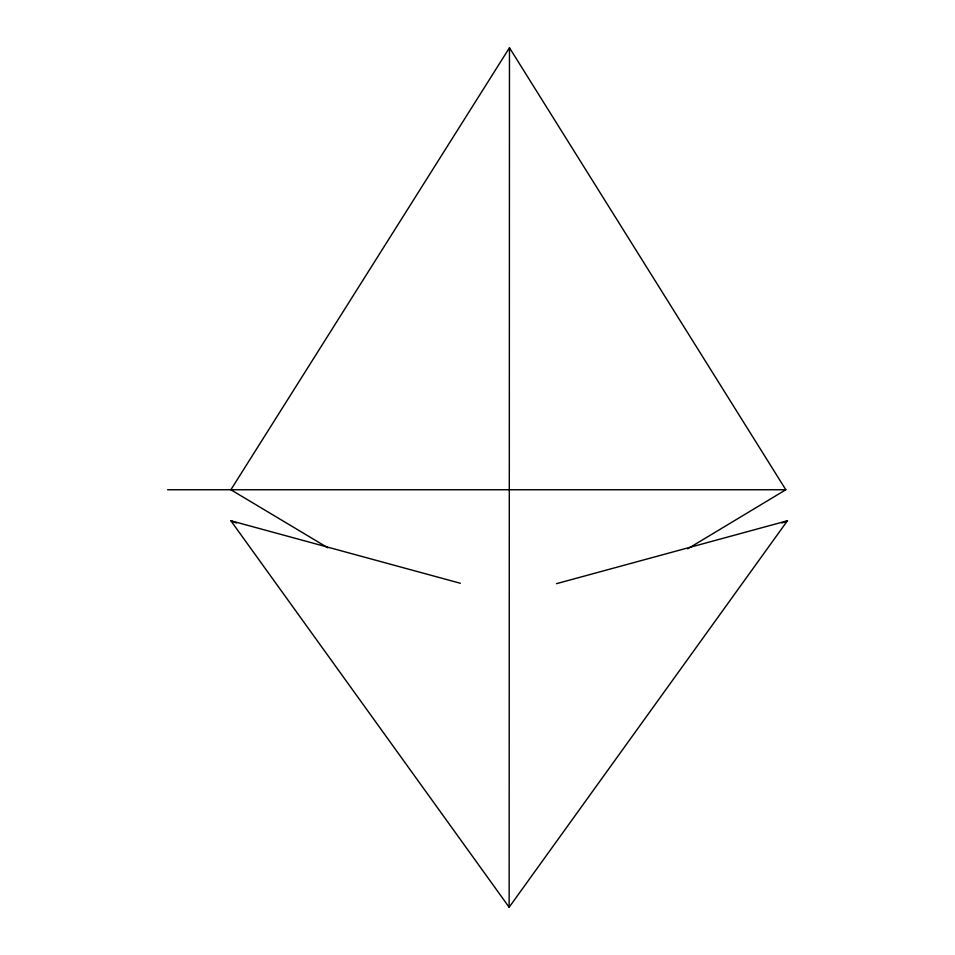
<?xml version="1.0" encoding="UTF-8"?>
<svg xmlns="http://www.w3.org/2000/svg" width="955" height="955" viewBox="0 0 955 955"><rect width="100%" height="100%" fill="white"/><g stroke="black" fill="none" stroke-linecap="round" stroke-linejoin="round"><path stroke-width="1.43" d="M327.887 547.8L230.871 489.748L509.469 47.75L509.146 907.25L230.871 520.762L460.382 583.278M509.146 907.25L787.433 520.762L556.49 583.672M687.648 548.839L785.822 489.748L509.469 47.75M781.918 523.018L787.433 520.762M167.567 489.748L785.822 489.748M230.871 520.762L236.386 523.018"/></g></svg>
